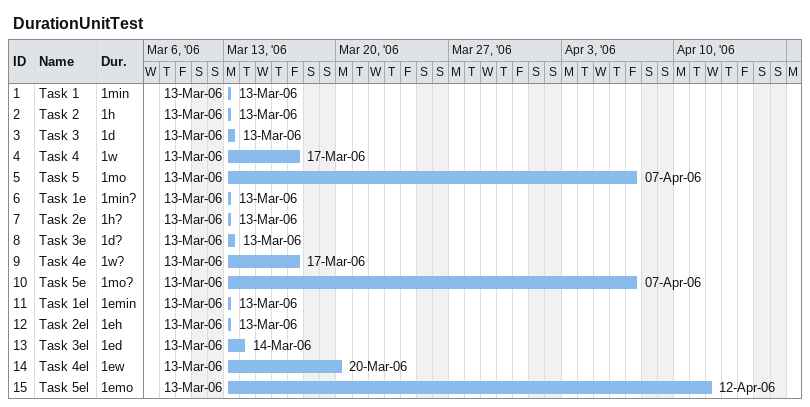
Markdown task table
DurationUnitTest

| ID | Task | Duration | Start | Finish |
|---|---|---|---|---|
| 1 | Task 1 | 1min | 2006-03-13 | 2006-03-13 |
| 2 | Task 2 | 1h | 2006-03-13 | 2006-03-13 |
| 3 | Task 3 | 1d | 2006-03-13 | 2006-03-13 |
| 4 | Task 4 | 1w | 2006-03-13 | 2006-03-17 |
| 5 | Task 5 | 1mo | 2006-03-13 | 2006-04-07 |
| 6 | Task 1e | 1min? | 2006-03-13 | 2006-03-13 |
| 7 | Task 2e | 1h? | 2006-03-13 | 2006-03-13 |
| 8 | Task 3e | 1d? | 2006-03-13 | 2006-03-13 |
| 9 | Task 4e | 1w? | 2006-03-13 | 2006-03-17 |
| 10 | Task 5e | 1mo? | 2006-03-13 | 2006-04-07 |
| 11 | Task 1el | 1emin | 2006-03-13 | 2006-03-13 |
| 12 | Task 2el | 1eh | 2006-03-13 | 2006-03-13 |
| 13 | Task 3el | 1ed | 2006-03-13 | 2006-03-14 |
| 14 | Task 4el | 1ew | 2006-03-13 | 2006-03-20 |
| 15 | Task 5el | 1emo | 2006-03-13 | 2006-04-12 |
